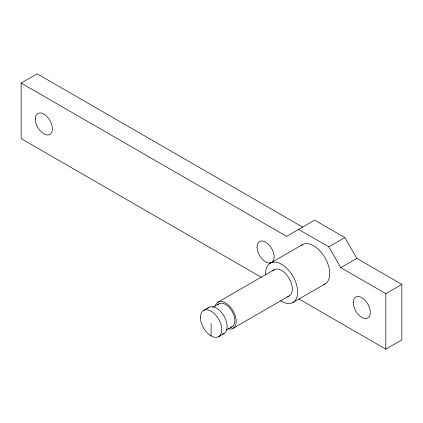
<?xml version="1.0" encoding="UTF-8"?>
<svg xmlns="http://www.w3.org/2000/svg" width="423" height="423" viewBox="0 0 423 423"><rect width="100%" height="100%" fill="white"/><g stroke="black" fill="none" stroke-linecap="round" stroke-linejoin="round"><path stroke-width="0.63" d="M261.213 277.224L21.15 138.622L21.15 83.093L37.182 73.84L302.598 227.077M270.297 263.206L302.355 244.695M203.542 310.466L208.888 307.384M217.972 302.138L274.072 269.747M212.669 307.384L218.913 303.777M298.596 229.393L328.782 246.821L344.814 237.567L356.832 258.39L401.85 284.378L401.85 339.907L385.818 349.16L298.939 299.003M226.458 329.956L232.137 326.678M218.654 336.645L224 333.562M233.084 328.317L289.184 295.926M328.782 246.821L340.806 267.643L356.832 258.39M292.965 302.471L325.023 283.96M340.806 267.643L385.818 293.636L401.85 284.378M344.814 237.567L314.622 220.134L286.572 236.33L21.15 83.093M385.818 293.636L385.818 349.16M211.098 323.558L211.098 335.894M217.75 304.74A13.224 7.635 60 0 1 232.349 311.788A13.224 7.635 60 0 1 230.202 327.275M207.556 308.489A15.112 8.724 60 0 1 224 316.108A15.112 8.724 60 0 1 222.376 334.159M272.74 270.852A15.112 8.724 60 0 1 289.184 278.471A15.112 8.724 60 0 1 287.566 296.523M215.201 306.072A15.112 8.724 60 0 1 233.084 310.863A15.112 8.724 60 0 1 228.293 328.745M301.409 245.34A22.668 13.087 60 0 1 325.023 257.781A22.668 13.087 60 0 1 323.992 284.457M265.633 274.807A22.668 13.087 60 0 1 281.279 264.132A22.668 13.087 60 0 1 297.655 292.489A22.668 13.087 60 0 1 280.586 300.705M200.412 317.387A15.112 8.724 60 0 0 216.444 337.327A15.112 8.724 60 0 0 216.444 315.955A15.112 8.724 60 0 0 200.412 317.387M353.226 302.582A12.093 6.98 60 0 0 366.048 318.535A12.093 6.98 60 0 0 366.048 301.435A12.093 6.98 60 0 0 353.226 302.582M257.052 247.053A12.093 6.98 60 0 0 269.874 263.006A12.093 6.98 60 0 0 269.874 245.906A12.093 6.98 60 0 0 257.052 247.053M35.31 119.032A12.093 6.98 60 0 0 48.132 134.985A12.093 6.98 60 0 0 48.132 117.885A12.093 6.98 60 0 0 35.31 119.032"/></g></svg>
